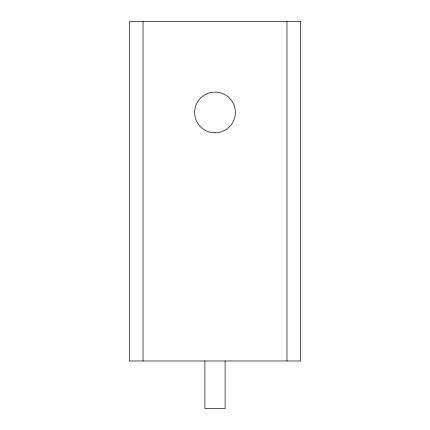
<?xml version="1.0" encoding="UTF-8"?>
<svg xmlns="http://www.w3.org/2000/svg" width="430" height="430" viewBox="0 0 430 430"><rect width="100%" height="100%" fill="white"/><g stroke="black" fill="none" stroke-linecap="round" stroke-linejoin="round"><path stroke-width="0.64" d="M286.966 21.5L286.966 360.974M225.116 360.974L225.116 408.5L204.884 408.5L204.884 360.974M143.034 21.5L143.034 360.974M300.548 21.5L129.452 21.5L129.452 360.974L300.548 360.974L300.548 21.5M215.134 132.849L209.856 132.187A20.366 20.366 0 0 1 199.31 99.491A20.366 20.366 0 0 1 233.404 103.748A20.366 20.366 0 0 1 215.134 132.849"/></g></svg>
